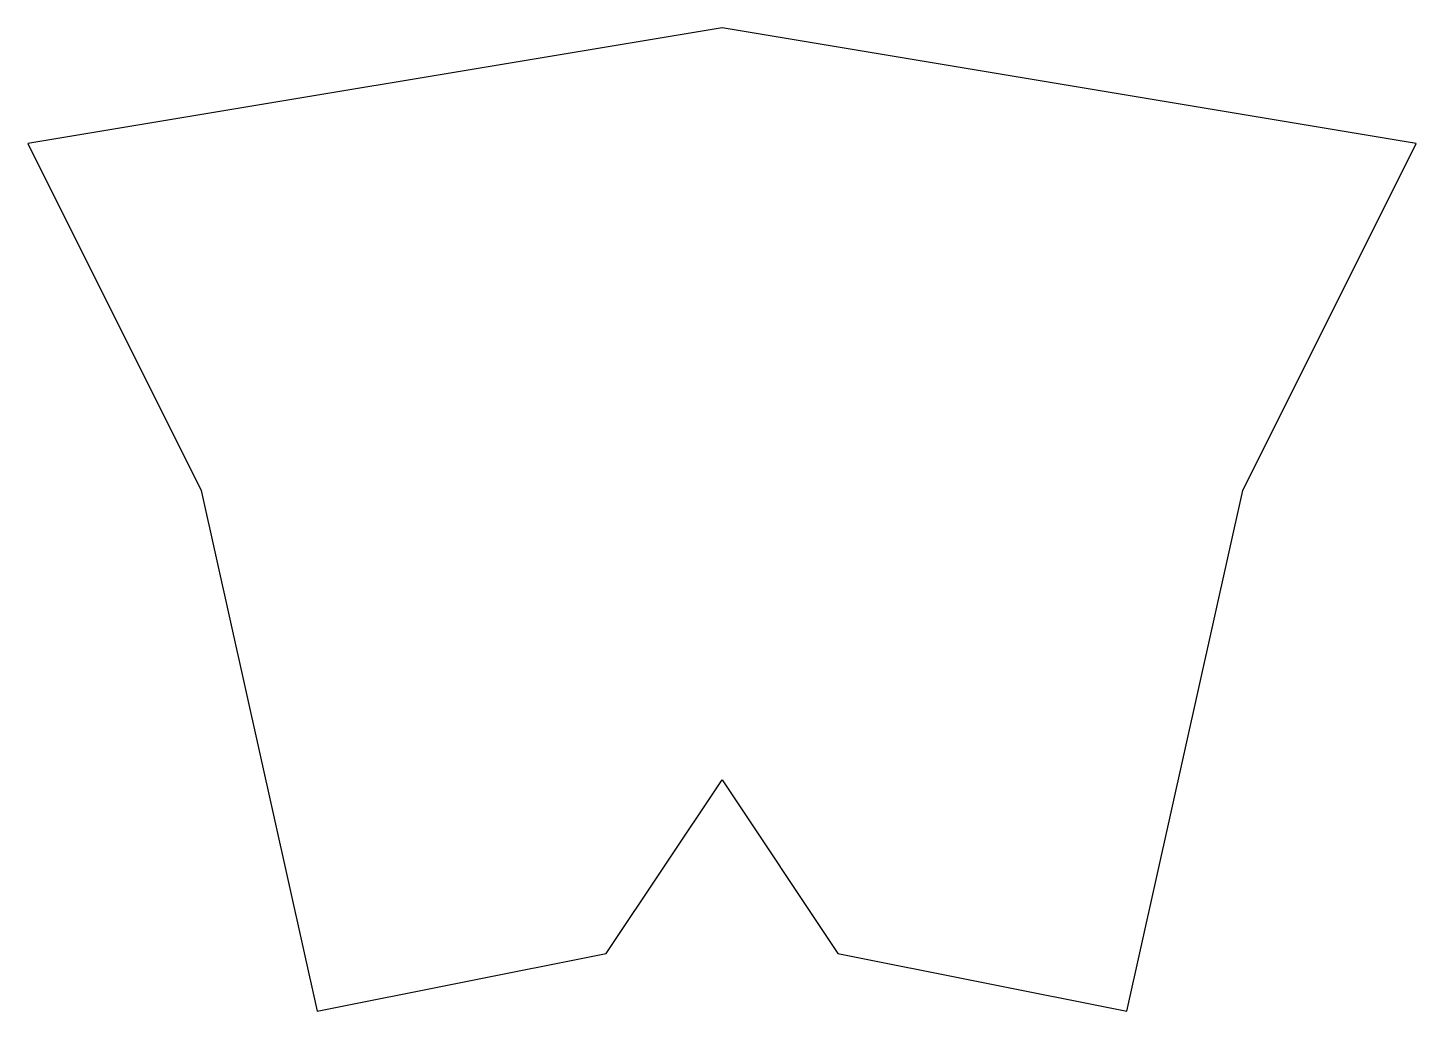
# Model space of a CAD drawing. Header units: metres. Extents: x 0 to 12, y 1 to 9.5.
import ezdxf

# ---------------------------------------------------------------- set-up
doc = ezdxf.new("R2010")
doc.units = ezdxf.units.M

msp = doc.modelspace()

# ---------------------------------------------------------------- linework, layer by layer
msp.add_lwpolyline([(0, 8.5), (1.5, 5.5), (2.5, 1), (5, 1.5), (6, 3), (7, 1.5), (9.5, 1), (10.5, 5.5), (12, 8.5), (6, 9.5), (0, 8.5)], close=True)

doc.saveas('drawing.dxf')
